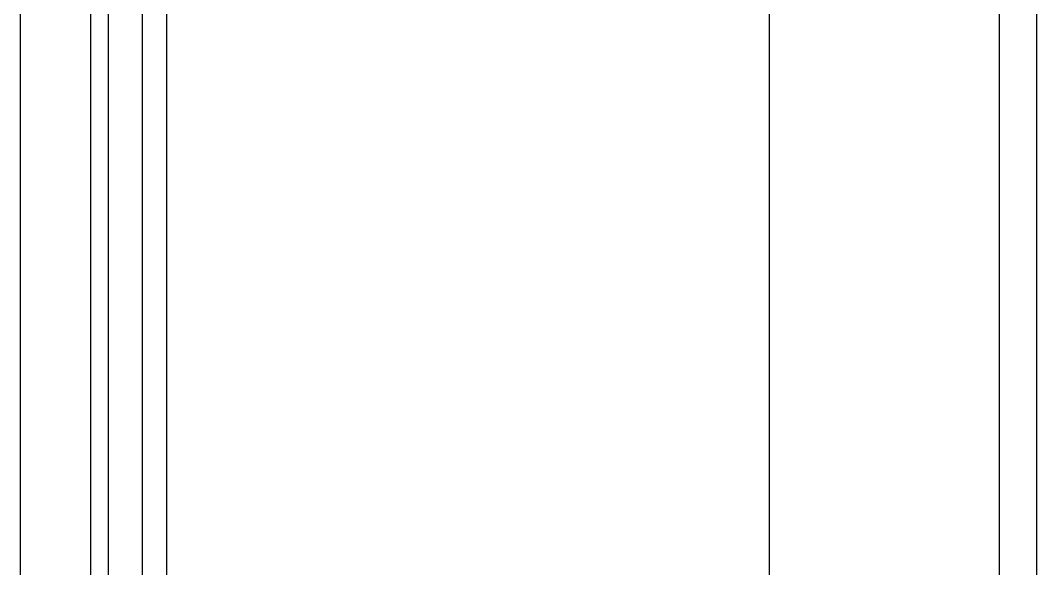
# Model space of a CAD drawing. Header units: millimetres. Extents: x -2063041 to -1932644, y 197605868 to 197643080.
# Drawn here: x -2048734 to -2043630, y 197621958 to 197624691 of the extents above; entities that cross this region are included whole.
import ezdxf

# ---------------------------------------------------------------- set-up
doc = ezdxf.new("R2010")
doc.units = ezdxf.units.MM
doc.layers.add('СКУД', color=7, linetype='Continuous')

msp = doc.modelspace()

# ---------------------------------------------------------------- linework, layer by layer
at = {"layer": 'СКУД', "color": 18, "true_color": 0x000000}
for points in [[(-2048734, 197616527.3), (-2048734, 197627368.4), (-2048127.4, 197627368.4)], [(-2048127.4, 197626939.8), (-2048384.7, 197626939.8), (-2048384.7, 197615835.6), (-2048734, 197615835.6)], [(-2048384.7, 197615835.6), (-2048295.3, 197615835.6), (-2048295.3, 197626852.4)], [(-2043663.4, 197615835.6), (-2043663.4, 197626852.4)], [(-2046455.7, 197626733), (-2043850.8, 197626733), (-2043850.8, 197615945.9)], [(-2044997.5, 197616192.8), (-2044997.5, 197626207.2), (-2045123.9, 197626207.2)], [(-2048127.4, 197626058.2), (-2048127.4, 197615835.6), (-2043581, 197615835.6)], [(-2048003.9, 197617695.3), (-2048003.9, 197625385.3)]]:
    msp.add_lwpolyline(points, dxfattribs=at)

doc.saveas('drawing.dxf')
